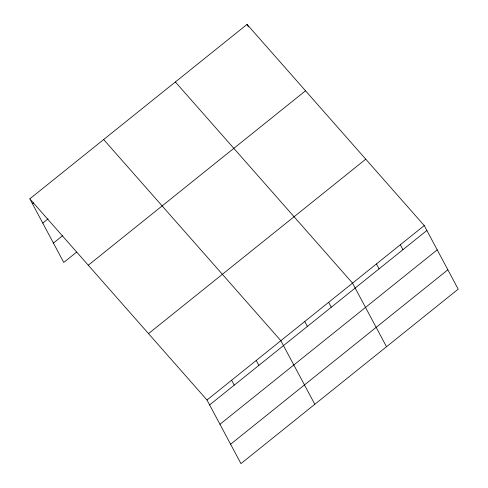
<?xml version="1.0" encoding="UTF-8"?>
<svg xmlns="http://www.w3.org/2000/svg" width="488" height="488" viewBox="0 0 488 488"><rect width="100%" height="100%" fill="white"/><g stroke="black" fill="none" stroke-linecap="round" stroke-linejoin="round"><path stroke-width="0.73" d="M29.805 198.836L247.056 24.4L424.237 225.566L458.195 289.164L240.944 463.6L206.985 400.001L29.805 198.836L63.763 262.434L76.659 252.082M32.434 203.758L33.605 202.819M42.773 223.12L48.05 218.886M53.424 243.073L62.806 235.539M88.273 265.222L305.525 90.786M148.517 333.615L365.768 159.179M206.985 400.001L424.237 225.566M209.614 404.924L426.866 230.482M219.948 424.285L437.205 249.85M230.604 444.239L447.856 269.797M175.363 81.966L352.543 283.125L386.502 346.724M103.669 139.531L280.85 340.691L314.809 404.29M400.337 244.75L402.966 249.673M376.443 263.941L379.066 268.864M247.056 24.4L248.374 26.858M328.644 302.316L331.273 307.239M304.75 321.507L307.373 326.423M256.231 360.461L258.853 365.384M231.605 380.231L234.234 385.154"/></g></svg>
